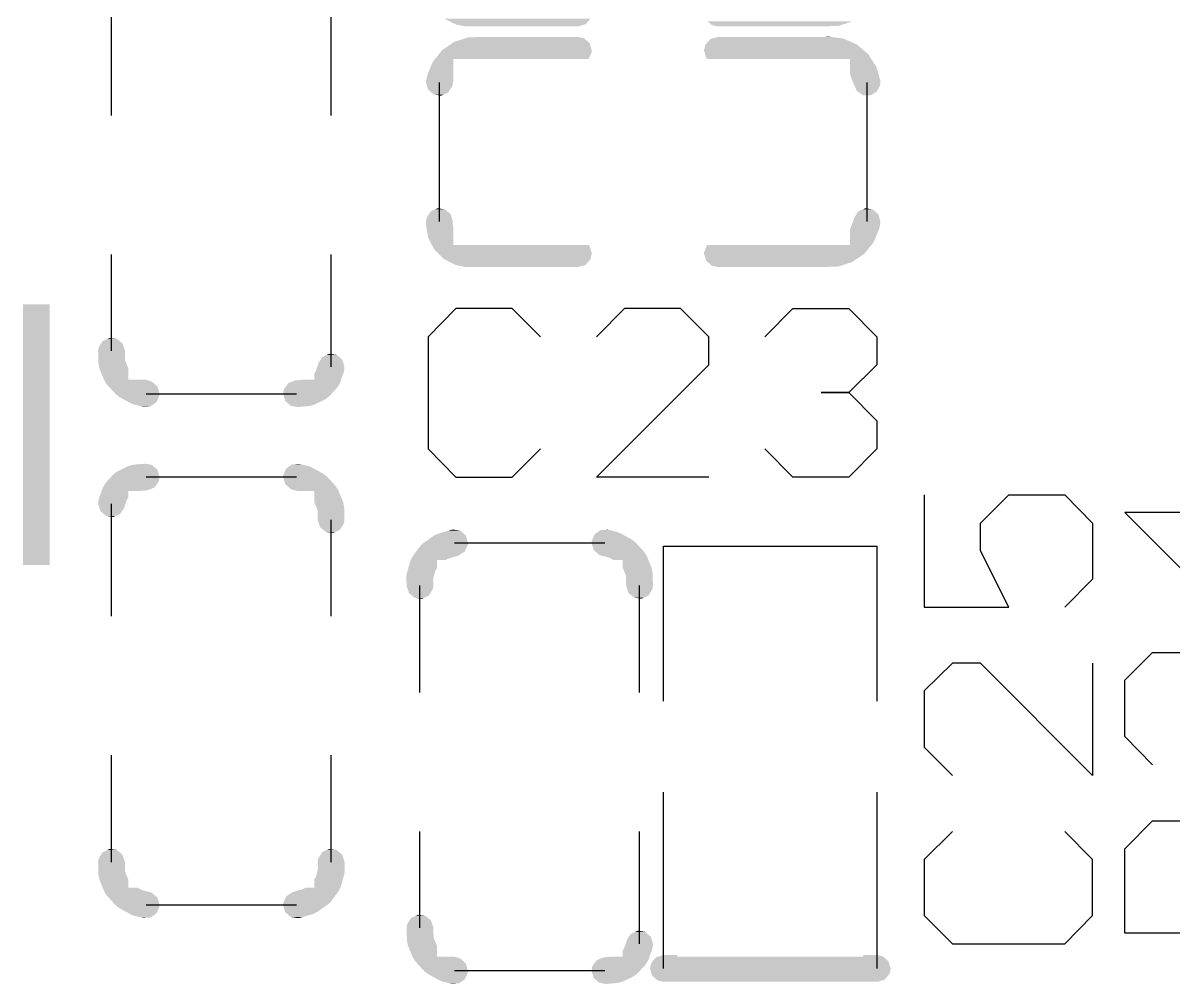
# Model space of a CAD drawing. Extents: x 0 to 3.48, y -0.08 to 2.34.
# Drawn here: x 1.0279 to 1.243, y 0.5445 to 0.7242 of the extents above; entities that cross this region are included whole.
import ezdxf

# ---------------------------------------------------------------- set-up
doc = ezdxf.new("R2010")
doc.units = 0
doc.layers.add('GTO', color=7, linetype='Continuous')

msp = doc.modelspace()

# ---------------------------------------------------------------- linework, layer by layer
at = {"layer": 'GTO'}
for points in [[(1.04446, 0.7069), (1.04446, 0.72691)], [(1.08554, 0.7069), (1.08554, 0.72691)], [(1.1058, 0.6871), (1.1058, 0.7131)], [(1.1858, 0.6871), (1.1858, 0.7131)], [(1.04446, 0.66289), (1.04446, 0.6809)], [(1.08554, 0.65989), (1.08554, 0.6809)], [(1.1247, 0.6655), (1.1194, 0.6708), (1.1089, 0.6708), (1.1037, 0.6655), (1.1037, 0.6446), (1.1089, 0.6393), (1.1194, 0.6393), (1.1247, 0.6446)], [(1.1562, 0.6393), (1.1352, 0.6393), (1.1562, 0.6603), (1.1562, 0.6655), (1.1509, 0.6708), (1.1404, 0.6708), (1.1352, 0.6655)], [(1.1667, 0.6655), (1.1719, 0.6708), (1.1824, 0.6708), (1.1876, 0.6655), (1.1876, 0.6603), (1.1824, 0.6551), (1.1772, 0.6551), (1.1824, 0.6551), (1.1876, 0.6498), (1.1876, 0.6446), (1.1824, 0.6393), (1.1719, 0.6393), (1.1667, 0.6446)], [(1.05095, 0.65489), (1.07906, 0.65489)], [(1.05095, 0.63932), (1.07906, 0.63932)], [(1.2655, 0.6327), (1.234, 0.6327), (1.2497, 0.617), (1.2497, 0.638)], [(1.1965, 0.636), (1.1965, 0.615), (1.2123, 0.615), (1.207, 0.6255), (1.207, 0.6307), (1.2123, 0.636), (1.2228, 0.636), (1.228, 0.6307), (1.228, 0.6202), (1.2228, 0.615)], [(1.04446, 0.6133), (1.04446, 0.63431)], [(1.08554, 0.6133), (1.08554, 0.63131)], [(1.10865, 0.62702), (1.13676, 0.62702)], [(1.1477, 0.6264), (1.1877, 0.6264)], [(1.1477, 0.5974), (1.1477, 0.6264)], [(1.1877, 0.5974), (1.1877, 0.6264)], [(1.10216, 0.599), (1.10216, 0.61901)], [(1.14324, 0.599), (1.14324, 0.61901)], [(1.2392, 0.5855), (1.234, 0.5908), (1.234, 0.6013), (1.2392, 0.6065), (1.2445, 0.6065), (1.2497, 0.6013), (1.2497, 0.596), (1.2497, 0.6013), (1.255, 0.6065), (1.2602, 0.6065), (1.2655, 0.6013), (1.2655, 0.5908), (1.2602, 0.5855)], [(1.228, 0.6045), (1.228, 0.5835), (1.207, 0.6045), (1.2018, 0.6045), (1.1965, 0.5993), (1.1965, 0.5888), (1.2018, 0.5835)], [(1.04446, 0.56729), (1.04446, 0.5873)], [(1.08554, 0.56729), (1.08554, 0.5873)], [(1.1477, 0.5474), (1.1477, 0.5804)], [(1.1877, 0.5474), (1.1877, 0.5804)], [(1.2655, 0.554), (1.234, 0.554), (1.234, 0.5698), (1.2392, 0.575), (1.2497, 0.575), (1.255, 0.5698), (1.255, 0.554)], [(1.10216, 0.55499), (1.10216, 0.573)], [(1.14324, 0.55199), (1.14324, 0.573)], [(1.2018, 0.573), (1.1965, 0.5678), (1.1965, 0.5573), (1.2018, 0.552), (1.2228, 0.552), (1.228, 0.5573), (1.228, 0.5678), (1.2228, 0.573)], [(1.05095, 0.55929), (1.07906, 0.55929)], [(1.10865, 0.54699), (1.13676, 0.54699)]]:
    msp.add_lwpolyline(points, dxfattribs=at)
for points in [[(1.1088, 0.72399), (1.1067, 0.72505), (1.13315, 0.72399), (1.13407, 0.72505)], [(1.10888, 0.72395), (1.1088, 0.72399), (1.133, 0.72395), (1.13315, 0.72399)], [(1.11058, 0.72361), (1.10888, 0.72395), (1.13184, 0.72361), (1.133, 0.72395)], [(1.1108, 0.7236), (1.11058, 0.72361), (1.1318, 0.7236), (1.13184, 0.72361)], [(1.15675, 0.72383), (1.15597, 0.72451), (1.18092, 0.72383), (1.18302, 0.72451)], [(1.15752, 0.72366), (1.15675, 0.72383), (1.1804, 0.72366), (1.18092, 0.72383)], [(1.1578, 0.7236), (1.15752, 0.72366), (1.17764, 0.7236), (1.1804, 0.72366)], [(1.10822, 0.72044), (1.10858, 0.72069), (1.13391, 0.72044), (1.13363, 0.72069)], [(1.10858, 0.72069), (1.11068, 0.72137), (1.13363, 0.72069), (1.13286, 0.72137)], [(1.11068, 0.72137), (1.11121, 0.72154), (1.13286, 0.72137), (1.13209, 0.72154)], [(1.11121, 0.72154), (1.11394, 0.7216), (1.13209, 0.72154), (1.1318, 0.7216)], [(1.15558, 0.72021), (1.15646, 0.72121), (1.18389, 0.72021), (1.18162, 0.72121)], [(1.15646, 0.72121), (1.15684, 0.72132), (1.18162, 0.72121), (1.18137, 0.72132)], [(1.15684, 0.72132), (1.1578, 0.7216), (1.18137, 0.72132), (1.17917, 0.7216)], [(1.17764, 0.7216), (1.17863, 0.72167), (1.17917, 0.7216), (1.17863, 0.72167)], [(1.10497, 0.71748), (1.106, 0.71875), (1.1337, 0.71748), (1.13428, 0.71875)], [(1.106, 0.71875), (1.10628, 0.7191), (1.13428, 0.71875), (1.1343, 0.7191)], [(1.10628, 0.7191), (1.1063, 0.71913), (1.1343, 0.7191), (1.13429, 0.71913)], [(1.1063, 0.71913), (1.10822, 0.72044), (1.13429, 0.71913), (1.13391, 0.72044)], [(1.1553, 0.7191), (1.15554, 0.72015), (1.18519, 0.7191), (1.18395, 0.72015)], [(1.1555, 0.71842), (1.1553, 0.7191), (1.18599, 0.71842), (1.18519, 0.7191)], [(1.15554, 0.72015), (1.15558, 0.72021), (1.18395, 0.72015), (1.18389, 0.72021)], [(1.10352, 0.71443), (1.10457, 0.71698), (1.10843, 0.71443), (1.10843, 0.71698)], [(1.10457, 0.71698), (1.10496, 0.71747), (1.10843, 0.71698), (1.10843, 0.71747)], [(1.10496, 0.71747), (1.10497, 0.71748), (1.10843, 0.71747), (1.10844, 0.71748)], [(1.1337, 0.71747), (1.10844, 0.71748), (1.1337, 0.71747), (1.1337, 0.71748)], [(1.15569, 0.71776), (1.1555, 0.71842), (1.18642, 0.71776), (1.18599, 0.71842)], [(1.1559, 0.71748), (1.15569, 0.71776), (1.1866, 0.71748), (1.18642, 0.71776)], [(1.18257, 0.71747), (1.1559, 0.71748), (1.1866, 0.71747), (1.1866, 0.71748)], [(1.18258, 0.71747), (1.18257, 0.71747), (1.18661, 0.71747), (1.1866, 0.71747)], [(1.18258, 0.7161), (1.18258, 0.71747), (1.1875, 0.7161), (1.18661, 0.71747)], [(1.10333, 0.71345), (1.10352, 0.71443), (1.10843, 0.71345), (1.10843, 0.71443)], [(1.18258, 0.71468), (1.18258, 0.7161), (1.18792, 0.71468), (1.1875, 0.7161)], [(1.18305, 0.71345), (1.18258, 0.71468), (1.18828, 0.71345), (1.18792, 0.71468)], [(1.1033, 0.7131), (1.10332, 0.71342), (1.10835, 0.7131), (1.10843, 0.71342)], [(1.10341, 0.71275), (1.1033, 0.7131), (1.10828, 0.71275), (1.10835, 0.7131)], [(1.10332, 0.71342), (1.10333, 0.71345), (1.10843, 0.71342), (1.10843, 0.71345)], [(1.10352, 0.71236), (1.10341, 0.71275), (1.10819, 0.71236), (1.10828, 0.71275)], [(1.1037, 0.71176), (1.10352, 0.71236), (1.10779, 0.71176), (1.10819, 0.71236)], [(1.18319, 0.7131), (1.18305, 0.71345), (1.1883, 0.7131), (1.18828, 0.71345)], [(1.18333, 0.71275), (1.18319, 0.7131), (1.18827, 0.71275), (1.1883, 0.7131)], [(1.18335, 0.7127), (1.18333, 0.71275), (1.18827, 0.7127), (1.18827, 0.71275)], [(1.18391, 0.71147), (1.18335, 0.7127), (1.18768, 0.71147), (1.18827, 0.7127)], [(1.10434, 0.71119), (1.1037, 0.71176), (1.10742, 0.71119), (1.10779, 0.71176)], [(1.10475, 0.71084), (1.10434, 0.71119), (1.10661, 0.71084), (1.10742, 0.71119)], [(1.10614, 0.71063), (1.10475, 0.71084), (1.10614, 0.71063), (1.10661, 0.71084)], [(1.18396, 0.71144), (1.18391, 0.71147), (1.18767, 0.71144), (1.18768, 0.71147)], [(1.18508, 0.71071), (1.18396, 0.71144), (1.1865, 0.71071), (1.18767, 0.71144)], [(1.18648, 0.7107), (1.18508, 0.71071), (1.18648, 0.7107), (1.1865, 0.71071)], [(1.10341, 0.68784), (1.10382, 0.68844), (1.10809, 0.68784), (1.10791, 0.68844)], [(1.10382, 0.68844), (1.10419, 0.689), (1.10791, 0.68844), (1.10726, 0.689)], [(1.10419, 0.689), (1.105, 0.68936), (1.10726, 0.689), (1.10685, 0.68936)], [(1.105, 0.68936), (1.10547, 0.68957), (1.10685, 0.68936), (1.10547, 0.68957)], [(1.18341, 0.68784), (1.18382, 0.68844), (1.18809, 0.68784), (1.18791, 0.68844)], [(1.18382, 0.68844), (1.18419, 0.689), (1.18791, 0.68844), (1.18726, 0.689)], [(1.18419, 0.689), (1.185, 0.68936), (1.18726, 0.689), (1.18685, 0.68936)], [(1.185, 0.68936), (1.18547, 0.68957), (1.18685, 0.68936), (1.18547, 0.68957)], [(1.10328, 0.6866), (1.10329, 0.68679), (1.10828, 0.6866), (1.10829, 0.68679)], [(1.10343, 0.68567), (1.10328, 0.6866), (1.10843, 0.68567), (1.10828, 0.6866)], [(1.10329, 0.68687), (1.1033, 0.6871), (1.10829, 0.68687), (1.1083, 0.6871)], [(1.10329, 0.68679), (1.10329, 0.68687), (1.10829, 0.68679), (1.10829, 0.68687)], [(1.1033, 0.68712), (1.10331, 0.68733), (1.1083, 0.68712), (1.10824, 0.68733)], [(1.1033, 0.6871), (1.1033, 0.68712), (1.1083, 0.6871), (1.1083, 0.68712)], [(1.10331, 0.68733), (1.10341, 0.68784), (1.10824, 0.68733), (1.10809, 0.68784)], [(1.18267, 0.68577), (1.18305, 0.68675), (1.18809, 0.68577), (1.18828, 0.68675)], [(1.18305, 0.68675), (1.18319, 0.6871), (1.18828, 0.68675), (1.1883, 0.6871)], [(1.18319, 0.6871), (1.18333, 0.68745), (1.1883, 0.6871), (1.1882, 0.68745)], [(1.18333, 0.68745), (1.18341, 0.68784), (1.1882, 0.68745), (1.18809, 0.68784)], [(1.10368, 0.68411), (1.10343, 0.68567), (1.10843, 0.68411), (1.10843, 0.68567)], [(1.10438, 0.68273), (1.10368, 0.68411), (1.10843, 0.68273), (1.10843, 0.68411)], [(1.18258, 0.68552), (1.18267, 0.68577), (1.18798, 0.68552), (1.18809, 0.68577)], [(1.18258, 0.68322), (1.18258, 0.68552), (1.18703, 0.68322), (1.18798, 0.68552)], [(1.10439, 0.68272), (1.10439, 0.68273), (1.1337, 0.68272), (1.1337, 0.68273)], [(1.10439, 0.68273), (1.10439, 0.68273), (1.1337, 0.68273), (1.10843, 0.68273)], [(1.10453, 0.68244), (1.10439, 0.68272), (1.13391, 0.68244), (1.1337, 0.68272)], [(1.10483, 0.68186), (1.10453, 0.68244), (1.13408, 0.68186), (1.13391, 0.68244)], [(1.15533, 0.68145), (1.1559, 0.68272), (1.1856, 0.68145), (1.18663, 0.68272)], [(1.1559, 0.68272), (1.1559, 0.68273), (1.18663, 0.68272), (1.18663, 0.68273)], [(1.1559, 0.68273), (1.1559, 0.68273), (1.18257, 0.68273), (1.1559, 0.68273)], [(1.18257, 0.68273), (1.18258, 0.68273), (1.18663, 0.68273), (1.18664, 0.68273)], [(1.18258, 0.68273), (1.18258, 0.68322), (1.18664, 0.68273), (1.18703, 0.68322)], [(1.1056, 0.6811), (1.10483, 0.68186), (1.1343, 0.6811), (1.13408, 0.68186)], [(1.10662, 0.68008), (1.1056, 0.6811), (1.13408, 0.68008), (1.1343, 0.6811)], [(1.1067, 0.68005), (1.10662, 0.68008), (1.13407, 0.68005), (1.13408, 0.68008)], [(1.1088, 0.67899), (1.1067, 0.68005), (1.13315, 0.67899), (1.13407, 0.68005)], [(1.1553, 0.6811), (1.15533, 0.68145), (1.18532, 0.6811), (1.1856, 0.68145)], [(1.15531, 0.68107), (1.1553, 0.6811), (1.1853, 0.68107), (1.18532, 0.6811)], [(1.15569, 0.67976), (1.15531, 0.68107), (1.18338, 0.67976), (1.1853, 0.68107)], [(1.10888, 0.67895), (1.1088, 0.67899), (1.133, 0.67895), (1.13315, 0.67899)], [(1.11058, 0.67861), (1.10888, 0.67895), (1.13184, 0.67861), (1.133, 0.67895)], [(1.1108, 0.6786), (1.11058, 0.67861), (1.1318, 0.6786), (1.13184, 0.67861)], [(1.15597, 0.67951), (1.15569, 0.67976), (1.18302, 0.67951), (1.18338, 0.67976)], [(1.15675, 0.67883), (1.15597, 0.67951), (1.18092, 0.67883), (1.18302, 0.67951)], [(1.15752, 0.67866), (1.15675, 0.67883), (1.1804, 0.67866), (1.18092, 0.67883)], [(1.1578, 0.6786), (1.15752, 0.67866), (1.17764, 0.6786), (1.1804, 0.67866)], [(1.0279, 0.62283), (1.0279, 0.67158), (1.0329, 0.62283), (1.0329, 0.67158)], [(1.0279, 0.67158), (1.0279, 0.67158), (1.0329, 0.67158), (1.0279, 0.67158)], [(1.04279, 0.66473), (1.04371, 0.66517), (1.04598, 0.66473), (1.04544, 0.66517)], [(1.04371, 0.66517), (1.04405, 0.66534), (1.04544, 0.66517), (1.04405, 0.66534)], [(1.04196, 0.66289), (1.04197, 0.66296), (1.04696, 0.66289), (1.04696, 0.66296)], [(1.04196, 0.66282), (1.04196, 0.66289), (1.04696, 0.66282), (1.04696, 0.66289)], [(1.04201, 0.66105), (1.04196, 0.66282), (1.04701, 0.66105), (1.04696, 0.66282)], [(1.04197, 0.66296), (1.04205, 0.66354), (1.04696, 0.66296), (1.04677, 0.66354)], [(1.04205, 0.66354), (1.04251, 0.66429), (1.04677, 0.66354), (1.04652, 0.66429)], [(1.04251, 0.66429), (1.04279, 0.66473), (1.04652, 0.66429), (1.04598, 0.66473)], [(1.04203, 0.66051), (1.04201, 0.66105), (1.04724, 0.66051), (1.04701, 0.66105)], [(1.04203, 0.66045), (1.04203, 0.66051), (1.04726, 0.66045), (1.04724, 0.66051)], [(1.0422, 0.65966), (1.04203, 0.66045), (1.04758, 0.65966), (1.04726, 0.66045)], [(1.08307, 0.66022), (1.08316, 0.66062), (1.08795, 0.66022), (1.08783, 0.66062)], [(1.08316, 0.66062), (1.08356, 0.66123), (1.08783, 0.66062), (1.08765, 0.66123)], [(1.08356, 0.66123), (1.08393, 0.66179), (1.08765, 0.66123), (1.08701, 0.66179)], [(1.08393, 0.66179), (1.08474, 0.66215), (1.08701, 0.66179), (1.08659, 0.66215)], [(1.08474, 0.66215), (1.08521, 0.66236), (1.08659, 0.66215), (1.08521, 0.66236)], [(1.04221, 0.65961), (1.0422, 0.65966), (1.04763, 0.65961), (1.04758, 0.65966)], [(1.04222, 0.65957), (1.04221, 0.65961), (1.04763, 0.65957), (1.04763, 0.65961)], [(1.04305, 0.65753), (1.04222, 0.65957), (1.04763, 0.65753), (1.04763, 0.65957)], [(1.08238, 0.65873), (1.08241, 0.65876), (1.08785, 0.65873), (1.08786, 0.65876)], [(1.08238, 0.65753), (1.08238, 0.65873), (1.0874, 0.65753), (1.08784, 0.65873)], [(1.08238, 0.65873), (1.08238, 0.65873), (1.08784, 0.65873), (1.08785, 0.65873)], [(1.08241, 0.65876), (1.08261, 0.65898), (1.08786, 0.65876), (1.08791, 0.65898)], [(1.08261, 0.65898), (1.08274, 0.65932), (1.08791, 0.65898), (1.08799, 0.65932)], [(1.08274, 0.65932), (1.08283, 0.65958), (1.08799, 0.65932), (1.08803, 0.65958)], [(1.08283, 0.65958), (1.08294, 0.65989), (1.08803, 0.65958), (1.08804, 0.65989)], [(1.08294, 0.65989), (1.08307, 0.66022), (1.08804, 0.65989), (1.08795, 0.66022)], [(1.04313, 0.65735), (1.04306, 0.65753), (1.05137, 0.65735), (1.05066, 0.65753)], [(1.04315, 0.65732), (1.04313, 0.65735), (1.05153, 0.65732), (1.05137, 0.65735)], [(1.04325, 0.65715), (1.04315, 0.65732), (1.052, 0.65715), (1.05153, 0.65732)], [(1.04359, 0.65662), (1.04325, 0.65715), (1.05261, 0.65662), (1.052, 0.65715)], [(1.04395, 0.65623), (1.04359, 0.65662), (1.05306, 0.65623), (1.05261, 0.65662)], [(1.04517, 0.65489), (1.04395, 0.65623), (1.05345, 0.65489), (1.05306, 0.65623)], [(1.07686, 0.65595), (1.07747, 0.65678), (1.08662, 0.65595), (1.08713, 0.65678)], [(1.07747, 0.65678), (1.07752, 0.65686), (1.08713, 0.65678), (1.08716, 0.65686)], [(1.07752, 0.65686), (1.07883, 0.65737), (1.08716, 0.65686), (1.08735, 0.65737)], [(1.07883, 0.65737), (1.08044, 0.65752), (1.08735, 0.65737), (1.0874, 0.65752)], [(1.08044, 0.65752), (1.08044, 0.65753), (1.0874, 0.65752), (1.0874, 0.65753)], [(1.04524, 0.65481), (1.04517, 0.65489), (1.05344, 0.65481), (1.05345, 0.65489)], [(1.04547, 0.65463), (1.04524, 0.65481), (1.05343, 0.65463), (1.05344, 0.65481)], [(1.04589, 0.6543), (1.04547, 0.65463), (1.0533, 0.6543), (1.05343, 0.65463)], [(1.04765, 0.65333), (1.04589, 0.6543), (1.0529, 0.65333), (1.0533, 0.6543)], [(1.07656, 0.65489), (1.0767, 0.65573), (1.08563, 0.65489), (1.08641, 0.65573)], [(1.07671, 0.65436), (1.07656, 0.65489), (1.08514, 0.65436), (1.08563, 0.65489)], [(1.0767, 0.65573), (1.07686, 0.65595), (1.08641, 0.65573), (1.08662, 0.65595)], [(1.07687, 0.65381), (1.07671, 0.65436), (1.0844, 0.65381), (1.08514, 0.65436)], [(1.04809, 0.65309), (1.04765, 0.65333), (1.05257, 0.65309), (1.0529, 0.65333)], [(1.04871, 0.65285), (1.04809, 0.65309), (1.05223, 0.65285), (1.05257, 0.65309)], [(1.05009, 0.65252), (1.04871, 0.65285), (1.05176, 0.65252), (1.05223, 0.65285)], [(1.05036, 0.65245), (1.05009, 0.65252), (1.05036, 0.65245), (1.05176, 0.65252)], [(1.07695, 0.65354), (1.07687, 0.65381), (1.08384, 0.65354), (1.0844, 0.65381)], [(1.07775, 0.65284), (1.07695, 0.65354), (1.08239, 0.65284), (1.08384, 0.65354)], [(1.078, 0.65262), (1.07775, 0.65284), (1.08159, 0.65262), (1.08239, 0.65284)], [(1.07808, 0.6526), (1.078, 0.65262), (1.08154, 0.6526), (1.08159, 0.65262)], [(1.07929, 0.6524), (1.07808, 0.6526), (1.07929, 0.6524), (1.08154, 0.6526)], [(1.04616, 0.64066), (1.04761, 0.64136), (1.05306, 0.64066), (1.05226, 0.64136)], [(1.04761, 0.64136), (1.04842, 0.64158), (1.05226, 0.64136), (1.052, 0.64158)], [(1.04842, 0.64158), (1.04847, 0.6416), (1.052, 0.64158), (1.05192, 0.6416)], [(1.04847, 0.6416), (1.05072, 0.6418), (1.05192, 0.6416), (1.05072, 0.6418)], [(1.0771, 0.64087), (1.07744, 0.64111), (1.08235, 0.64087), (1.08192, 0.64111)], [(1.07744, 0.64111), (1.07777, 0.64135), (1.08192, 0.64111), (1.0813, 0.64135)], [(1.07777, 0.64135), (1.07824, 0.64168), (1.0813, 0.64135), (1.07992, 0.64168)], [(1.07824, 0.64168), (1.07964, 0.64175), (1.07992, 0.64168), (1.07964, 0.64175)], [(1.04359, 0.63847), (1.04437, 0.63932), (1.0533, 0.63847), (1.05345, 0.63932)], [(1.04437, 0.63932), (1.04486, 0.63984), (1.05345, 0.63932), (1.05329, 0.63984)], [(1.04486, 0.63984), (1.04561, 0.64039), (1.05329, 0.63984), (1.05313, 0.64039)], [(1.04561, 0.64039), (1.04616, 0.64066), (1.05313, 0.64039), (1.05306, 0.64066)], [(1.07656, 0.63939), (1.07657, 0.63957), (1.08477, 0.63939), (1.08453, 0.63957)], [(1.07656, 0.63932), (1.07656, 0.63939), (1.08484, 0.63932), (1.08477, 0.63939)], [(1.07695, 0.63797), (1.07656, 0.63932), (1.08606, 0.63797), (1.08484, 0.63932)], [(1.07657, 0.63957), (1.0767, 0.6399), (1.08453, 0.63957), (1.08412, 0.6399)], [(1.0767, 0.6399), (1.0771, 0.64087), (1.08412, 0.6399), (1.08235, 0.64087)], [(1.0426, 0.63668), (1.04266, 0.63683), (1.04956, 0.63668), (1.05118, 0.63683)], [(1.04266, 0.63683), (1.04285, 0.63734), (1.05118, 0.63683), (1.05248, 0.63734)], [(1.04285, 0.63734), (1.04288, 0.63742), (1.05248, 0.63734), (1.05254, 0.63742)], [(1.04288, 0.63742), (1.04339, 0.63825), (1.05254, 0.63742), (1.05314, 0.63825)], [(1.04339, 0.63825), (1.04359, 0.63847), (1.05314, 0.63825), (1.0533, 0.63847)], [(1.0774, 0.63758), (1.07695, 0.63797), (1.08642, 0.63758), (1.08606, 0.63797)], [(1.078, 0.63705), (1.0774, 0.63758), (1.08675, 0.63705), (1.08642, 0.63758)], [(1.07847, 0.63688), (1.078, 0.63705), (1.08685, 0.63688), (1.08675, 0.63705)], [(1.07864, 0.63685), (1.07847, 0.63688), (1.08688, 0.63685), (1.08685, 0.63688)], [(1.07934, 0.63668), (1.07864, 0.63685), (1.08695, 0.63668), (1.08688, 0.63685)], [(1.04198, 0.63462), (1.04201, 0.63488), (1.04717, 0.63462), (1.04727, 0.63488)], [(1.04201, 0.63488), (1.04209, 0.63522), (1.04727, 0.63488), (1.04739, 0.63522)], [(1.04209, 0.63522), (1.04215, 0.63544), (1.0474, 0.63522), (1.0476, 0.63544)], [(1.04209, 0.63522), (1.04209, 0.63522), (1.04739, 0.63522), (1.0474, 0.63522)], [(1.04215, 0.63544), (1.04216, 0.63547), (1.0476, 0.63544), (1.04763, 0.63547)], [(1.04216, 0.63547), (1.0426, 0.63667), (1.04763, 0.63547), (1.04763, 0.63667)], [(1.0426, 0.63667), (1.0426, 0.63668), (1.04763, 0.63667), (1.04764, 0.63668)], [(1.08237, 0.63667), (1.07934, 0.63668), (1.08695, 0.63667), (1.08695, 0.63668)], [(1.08238, 0.63463), (1.08238, 0.63667), (1.08779, 0.63463), (1.08695, 0.63667)], [(1.08238, 0.63459), (1.08238, 0.63463), (1.0878, 0.63459), (1.08779, 0.63463)], [(1.04196, 0.63431), (1.04198, 0.63462), (1.04706, 0.63431), (1.04717, 0.63462)], [(1.04206, 0.63398), (1.04196, 0.63431), (1.04694, 0.63398), (1.04706, 0.63431)], [(1.04218, 0.63358), (1.04206, 0.63398), (1.04685, 0.63358), (1.04694, 0.63398)], [(1.04236, 0.63297), (1.04218, 0.63358), (1.04645, 0.63297), (1.04685, 0.63358)], [(1.043, 0.63241), (1.04236, 0.63297), (1.04608, 0.63241), (1.04645, 0.63297)], [(1.08242, 0.63454), (1.08238, 0.63459), (1.08781, 0.63454), (1.0878, 0.63459)], [(1.08274, 0.63375), (1.08242, 0.63454), (1.08797, 0.63375), (1.08781, 0.63454)], [(1.08277, 0.6337), (1.08274, 0.63375), (1.08798, 0.6337), (1.08797, 0.63375)], [(1.08299, 0.63316), (1.08277, 0.6337), (1.08799, 0.63316), (1.08798, 0.6337)], [(1.08299, 0.63315), (1.08299, 0.63316), (1.08799, 0.63315), (1.08799, 0.63316)], [(1.08304, 0.63138), (1.08299, 0.63315), (1.08804, 0.63138), (1.08799, 0.63315)], [(1.04341, 0.63205), (1.043, 0.63241), (1.04527, 0.63205), (1.04608, 0.63241)], [(1.0448, 0.63184), (1.04341, 0.63205), (1.0448, 0.63184), (1.04527, 0.63205)], [(1.08304, 0.63131), (1.08304, 0.63138), (1.08804, 0.63131), (1.08804, 0.63138)], [(1.08305, 0.63124), (1.08304, 0.63131), (1.08803, 0.63124), (1.08804, 0.63131)], [(1.08323, 0.63067), (1.08305, 0.63124), (1.08795, 0.63067), (1.08803, 0.63124)], [(1.08348, 0.62991), (1.08323, 0.63067), (1.08749, 0.62991), (1.08795, 0.63067)], [(1.08402, 0.62947), (1.08348, 0.62991), (1.08722, 0.62947), (1.08749, 0.62991)], [(1.08457, 0.62903), (1.08402, 0.62947), (1.0863, 0.62903), (1.08722, 0.62947)], [(1.08596, 0.62886), (1.08457, 0.62903), (1.08596, 0.62886), (1.0863, 0.62903)], [(1.10288, 0.62702), (1.10478, 0.62834), (1.11115, 0.62702), (1.11076, 0.62834)], [(1.10478, 0.62834), (1.10481, 0.62836), (1.11076, 0.62834), (1.11076, 0.62836)], [(1.10481, 0.62836), (1.1055, 0.62869), (1.11076, 0.62836), (1.11038, 0.62869)], [(1.1055, 0.62869), (1.1075, 0.62928), (1.11038, 0.62869), (1.1097, 0.62928)], [(1.1075, 0.62928), (1.10794, 0.62941), (1.1097, 0.62928), (1.10885, 0.62941)], [(1.10794, 0.62941), (1.10832, 0.62949), (1.10885, 0.62941), (1.10832, 0.62949)], [(1.1344, 0.6276), (1.1348, 0.62857), (1.14182, 0.6276), (1.14005, 0.62857)], [(1.1348, 0.62857), (1.13514, 0.62881), (1.14005, 0.62857), (1.13962, 0.62881)], [(1.13514, 0.62881), (1.13547, 0.62905), (1.13962, 0.62881), (1.139, 0.62905)], [(1.13547, 0.62905), (1.13594, 0.62938), (1.139, 0.62905), (1.13762, 0.62938)], [(1.13594, 0.62938), (1.13734, 0.62945), (1.13762, 0.62938), (1.13734, 0.62945)], [(1.10145, 0.62538), (1.10214, 0.62632), (1.11054, 0.62538), (1.11097, 0.62632)], [(1.10214, 0.62632), (1.10246, 0.62665), (1.11097, 0.62632), (1.11112, 0.62665)], [(1.10246, 0.62665), (1.10273, 0.62691), (1.11112, 0.62665), (1.11114, 0.62691)], [(1.10273, 0.62691), (1.10288, 0.62702), (1.11114, 0.62691), (1.11115, 0.62702)], [(1.13426, 0.62709), (1.13427, 0.62727), (1.14247, 0.62709), (1.14223, 0.62727)], [(1.13426, 0.62702), (1.13426, 0.62709), (1.14254, 0.62702), (1.14247, 0.62709)], [(1.13465, 0.62567), (1.13426, 0.62702), (1.14376, 0.62567), (1.14254, 0.62702)], [(1.13427, 0.62727), (1.1344, 0.6276), (1.14223, 0.62727), (1.14182, 0.6276)], [(1.10044, 0.62378), (1.10055, 0.62401), (1.10697, 0.62378), (1.10731, 0.62401)], [(1.10055, 0.62401), (1.10072, 0.62435), (1.10731, 0.62401), (1.10846, 0.62435)], [(1.10072, 0.62435), (1.10091, 0.62462), (1.10846, 0.62435), (1.10936, 0.62462)], [(1.10091, 0.62462), (1.10145, 0.62538), (1.10936, 0.62462), (1.11054, 0.62538)], [(1.1351, 0.62528), (1.13465, 0.62567), (1.14412, 0.62528), (1.14376, 0.62567)], [(1.1357, 0.62475), (1.1351, 0.62528), (1.14445, 0.62475), (1.14412, 0.62528)], [(1.13617, 0.62458), (1.1357, 0.62475), (1.14455, 0.62458), (1.14445, 0.62475)], [(1.13634, 0.62455), (1.13617, 0.62458), (1.14458, 0.62455), (1.14455, 0.62458)], [(1.1375, 0.62426), (1.13634, 0.62455), (1.1447, 0.62426), (1.14458, 0.62455)], [(1.1384, 0.62378), (1.13751, 0.62426), (1.1449, 0.62378), (1.1447, 0.62426)], [(1.0997, 0.62126), (1.09985, 0.62179), (1.10489, 0.62126), (1.10504, 0.62179)], [(1.09985, 0.62179), (1.09996, 0.6222), (1.10504, 0.62179), (1.10533, 0.6222)], [(1.09996, 0.6222), (1.10034, 0.62355), (1.10533, 0.6222), (1.10533, 0.62355)], [(1.10034, 0.62356), (1.10044, 0.62377), (1.10533, 0.62356), (1.10533, 0.62377)], [(1.10034, 0.62355), (1.10034, 0.62356), (1.10533, 0.62355), (1.10533, 0.62356)], [(1.10044, 0.62377), (1.10044, 0.62378), (1.10697, 0.62377), (1.10697, 0.62378)], [(1.1384, 0.62377), (1.1384, 0.62378), (1.1449, 0.62377), (1.1449, 0.62378)], [(1.14008, 0.62233), (1.14008, 0.62377), (1.14549, 0.62233), (1.1449, 0.62377)], [(1.14008, 0.62229), (1.14008, 0.62233), (1.1455, 0.62229), (1.14549, 0.62233)], [(1.14012, 0.62224), (1.14008, 0.62229), (1.14551, 0.62224), (1.1455, 0.62229)], [(1.14044, 0.62145), (1.14012, 0.62224), (1.14567, 0.62145), (1.14551, 0.62224)], [(1.09961, 0.62059), (1.0997, 0.62126), (1.1047, 0.62059), (1.10489, 0.62126)], [(1.09961, 0.62052), (1.09961, 0.62059), (1.10468, 0.62052), (1.1047, 0.62059)], [(1.09962, 0.6203), (1.09961, 0.62052), (1.10462, 0.6203), (1.10468, 0.62052)], [(1.09962, 0.62029), (1.09962, 0.6203), (1.10462, 0.62029), (1.10462, 0.6203)], [(1.09966, 0.61909), (1.09962, 0.62029), (1.10466, 0.61909), (1.10462, 0.62029)], [(1.14047, 0.6214), (1.14044, 0.62145), (1.14568, 0.6214), (1.14567, 0.62145)], [(1.14069, 0.62086), (1.14047, 0.6214), (1.14569, 0.62086), (1.14568, 0.6214)], [(1.14069, 0.62085), (1.14069, 0.62086), (1.14569, 0.62085), (1.14569, 0.62086)], [(1.14074, 0.61908), (1.14069, 0.62085), (1.14574, 0.61908), (1.14569, 0.62085)], [(1.09966, 0.61901), (1.09966, 0.61909), (1.10466, 0.61901), (1.10466, 0.61909)], [(1.09966, 0.61893), (1.09966, 0.61901), (1.10465, 0.61893), (1.10466, 0.61901)], [(1.09985, 0.61834), (1.09966, 0.61893), (1.10457, 0.61834), (1.10465, 0.61893)], [(1.1001, 0.6176), (1.09985, 0.61834), (1.10411, 0.6176), (1.10457, 0.61834)], [(1.10064, 0.61715), (1.1001, 0.6176), (1.10383, 0.61715), (1.10411, 0.6176)], [(1.14074, 0.61901), (1.14074, 0.61908), (1.14574, 0.61901), (1.14574, 0.61908)], [(1.14074, 0.61894), (1.14074, 0.61901), (1.14573, 0.61894), (1.14574, 0.61901)], [(1.14093, 0.61837), (1.14074, 0.61894), (1.14565, 0.61837), (1.14573, 0.61894)], [(1.14118, 0.61761), (1.14093, 0.61837), (1.14519, 0.61761), (1.14565, 0.61837)], [(1.14172, 0.61717), (1.14118, 0.61761), (1.14492, 0.61717), (1.14519, 0.61761)], [(1.10118, 0.61671), (1.10064, 0.61715), (1.10292, 0.61671), (1.10383, 0.61715)], [(1.10257, 0.61655), (1.10118, 0.61671), (1.10257, 0.61655), (1.10292, 0.61671)], [(1.14227, 0.61673), (1.14172, 0.61717), (1.144, 0.61673), (1.14492, 0.61717)], [(1.14366, 0.61656), (1.14227, 0.61673), (1.14366, 0.61656), (1.144, 0.61673)], [(1.04197, 0.56736), (1.04205, 0.56794), (1.04696, 0.56736), (1.04677, 0.56794)], [(1.04205, 0.56794), (1.04251, 0.56869), (1.04677, 0.56794), (1.04652, 0.56869)], [(1.04251, 0.56869), (1.04279, 0.56913), (1.04652, 0.56869), (1.04598, 0.56913)], [(1.04279, 0.56913), (1.04371, 0.56957), (1.04598, 0.56913), (1.04544, 0.56957)], [(1.04371, 0.56957), (1.04405, 0.56974), (1.04544, 0.56957), (1.04405, 0.56974)], [(1.08306, 0.56737), (1.08313, 0.56796), (1.08804, 0.56737), (1.08785, 0.56796)], [(1.08313, 0.56796), (1.0836, 0.5687), (1.08785, 0.56796), (1.08761, 0.5687)], [(1.0836, 0.5687), (1.08387, 0.56915), (1.08761, 0.5687), (1.08706, 0.56915)], [(1.08387, 0.56915), (1.08479, 0.56959), (1.08706, 0.56915), (1.08652, 0.56959)], [(1.08479, 0.56959), (1.08513, 0.56975), (1.08652, 0.56959), (1.08513, 0.56975)], [(1.04196, 0.56729), (1.04197, 0.56736), (1.04696, 0.56729), (1.04696, 0.56736)], [(1.04196, 0.56722), (1.04196, 0.56729), (1.04696, 0.56722), (1.04696, 0.56729)], [(1.04201, 0.56545), (1.04196, 0.56722), (1.04701, 0.56545), (1.04696, 0.56722)], [(1.08302, 0.56578), (1.08308, 0.566), (1.08809, 0.56578), (1.08809, 0.566)], [(1.08304, 0.56729), (1.08306, 0.56737), (1.08805, 0.56729), (1.08804, 0.56737)], [(1.08305, 0.56721), (1.08304, 0.56729), (1.08805, 0.56721), (1.08805, 0.56729)], [(1.08308, 0.56601), (1.08305, 0.56721), (1.08809, 0.56601), (1.08805, 0.56721)], [(1.08308, 0.566), (1.08308, 0.56601), (1.08809, 0.566), (1.08809, 0.56601)], [(1.04203, 0.56491), (1.04201, 0.56545), (1.04724, 0.56491), (1.04701, 0.56545)], [(1.04203, 0.56485), (1.04203, 0.56491), (1.04726, 0.56485), (1.04724, 0.56491)], [(1.0422, 0.56406), (1.04203, 0.56485), (1.04758, 0.56406), (1.04726, 0.56485)], [(1.04221, 0.56401), (1.0422, 0.56406), (1.04763, 0.56401), (1.04758, 0.56406)], [(1.04222, 0.56397), (1.04221, 0.56401), (1.04763, 0.56397), (1.04763, 0.56401)], [(1.04281, 0.56253), (1.04222, 0.56397), (1.04763, 0.56253), (1.04763, 0.56397)], [(1.08238, 0.5641), (1.08267, 0.5645), (1.08774, 0.5641), (1.08786, 0.5645)], [(1.08238, 0.56274), (1.08238, 0.5641), (1.08737, 0.56274), (1.08774, 0.5641)], [(1.08267, 0.56451), (1.08282, 0.56504), (1.08786, 0.56451), (1.088, 0.56504)], [(1.08267, 0.5645), (1.08267, 0.56451), (1.08786, 0.5645), (1.08786, 0.56451)], [(1.08282, 0.56504), (1.083, 0.5657), (1.088, 0.56504), (1.0881, 0.5657)], [(1.083, 0.5657), (1.08302, 0.56578), (1.0881, 0.5657), (1.08809, 0.56578)], [(1.04281, 0.56252), (1.04281, 0.56253), (1.04931, 0.56252), (1.04931, 0.56253)], [(1.04301, 0.56204), (1.04281, 0.56252), (1.0502, 0.56204), (1.04931, 0.56252)], [(1.04313, 0.56175), (1.04301, 0.56204), (1.05137, 0.56175), (1.0502, 0.56204)], [(1.04315, 0.56172), (1.04313, 0.56175), (1.05153, 0.56172), (1.05137, 0.56175)], [(1.04325, 0.56155), (1.04315, 0.56172), (1.052, 0.56155), (1.05153, 0.56172)], [(1.04359, 0.56102), (1.04325, 0.56155), (1.05261, 0.56102), (1.052, 0.56155)], [(1.07717, 0.56092), (1.07835, 0.56168), (1.08625, 0.56092), (1.0868, 0.56168)], [(1.07835, 0.56168), (1.07925, 0.56195), (1.0868, 0.56168), (1.08699, 0.56195)], [(1.07925, 0.56195), (1.08039, 0.56229), (1.08699, 0.56195), (1.08715, 0.56229)], [(1.0804, 0.56229), (1.08073, 0.56252), (1.08715, 0.56229), (1.08726, 0.56252)], [(1.08073, 0.56252), (1.08073, 0.56253), (1.08726, 0.56252), (1.08726, 0.56253)], [(1.08237, 0.56253), (1.08238, 0.56253), (1.08726, 0.56253), (1.08727, 0.56253)], [(1.08238, 0.56253), (1.08238, 0.56274), (1.08727, 0.56253), (1.08737, 0.56274)], [(1.04395, 0.56063), (1.04359, 0.56102), (1.05306, 0.56063), (1.05261, 0.56102)], [(1.04517, 0.55929), (1.04395, 0.56063), (1.05345, 0.55929), (1.05306, 0.56063)], [(1.07656, 0.55939), (1.07658, 0.55965), (1.08497, 0.55939), (1.08524, 0.55965)], [(1.07656, 0.55929), (1.07656, 0.55939), (1.08483, 0.55929), (1.08497, 0.55939)], [(1.07658, 0.55965), (1.07673, 0.55998), (1.08524, 0.55965), (1.08557, 0.55998)], [(1.07673, 0.55998), (1.07717, 0.56092), (1.08557, 0.55998), (1.08625, 0.56092)], [(1.04524, 0.55921), (1.04517, 0.55929), (1.05344, 0.55921), (1.05345, 0.55929)], [(1.04547, 0.55903), (1.04524, 0.55921), (1.05343, 0.55903), (1.05344, 0.55921)], [(1.04589, 0.5587), (1.04547, 0.55903), (1.0533, 0.5587), (1.05343, 0.55903)], [(1.04765, 0.55773), (1.04589, 0.5587), (1.0529, 0.55773), (1.0533, 0.5587)], [(1.04809, 0.55749), (1.04765, 0.55773), (1.05257, 0.55749), (1.0529, 0.55773)], [(1.04871, 0.55725), (1.04809, 0.55749), (1.05223, 0.55725), (1.05257, 0.55749)], [(1.05009, 0.55692), (1.04871, 0.55725), (1.05176, 0.55692), (1.05223, 0.55725)], [(1.07694, 0.55796), (1.07656, 0.55929), (1.08293, 0.55796), (1.08483, 0.55929)], [(1.07695, 0.55794), (1.07694, 0.55796), (1.08289, 0.55794), (1.08293, 0.55796)], [(1.07733, 0.55761), (1.07695, 0.55794), (1.08221, 0.55761), (1.08289, 0.55794)], [(1.078, 0.55702), (1.07733, 0.55761), (1.08021, 0.55702), (1.08221, 0.55761)], [(1.10049, 0.55683), (1.10141, 0.55727), (1.10368, 0.55683), (1.10314, 0.55727)], [(1.10141, 0.55727), (1.10175, 0.55744), (1.10314, 0.55727), (1.10175, 0.55744)], [(1.05036, 0.55685), (1.05009, 0.55692), (1.05036, 0.55685), (1.05176, 0.55692)], [(1.07885, 0.55689), (1.078, 0.55702), (1.07977, 0.55689), (1.08021, 0.55702)], [(1.07939, 0.55681), (1.07885, 0.55689), (1.07939, 0.55681), (1.07977, 0.55689)], [(1.09966, 0.55499), (1.09967, 0.55506), (1.10466, 0.55499), (1.10466, 0.55506)], [(1.09967, 0.55506), (1.09975, 0.55564), (1.10466, 0.55506), (1.10447, 0.55564)], [(1.09975, 0.55564), (1.10021, 0.55639), (1.10447, 0.55564), (1.10422, 0.55639)], [(1.10021, 0.55639), (1.10049, 0.55683), (1.10422, 0.55639), (1.10368, 0.55683)], [(1.09966, 0.55492), (1.09966, 0.55499), (1.10466, 0.55492), (1.10466, 0.55499)], [(1.09971, 0.55315), (1.09966, 0.55492), (1.10471, 0.55315), (1.10466, 0.55492)], [(1.09973, 0.55261), (1.09971, 0.55315), (1.10494, 0.55261), (1.10471, 0.55315)], [(1.14086, 0.55272), (1.14126, 0.55333), (1.14553, 0.55272), (1.14535, 0.55333)], [(1.14126, 0.55333), (1.14163, 0.55389), (1.14535, 0.55333), (1.14471, 0.55389)], [(1.14163, 0.55389), (1.14244, 0.55425), (1.14471, 0.55389), (1.14429, 0.55425)], [(1.14244, 0.55425), (1.14291, 0.55446), (1.14429, 0.55425), (1.14291, 0.55446)], [(1.09973, 0.55255), (1.09973, 0.55261), (1.10496, 0.55255), (1.10494, 0.55261)], [(1.0999, 0.55176), (1.09973, 0.55255), (1.10528, 0.55176), (1.10496, 0.55255)], [(1.09991, 0.55171), (1.0999, 0.55176), (1.10533, 0.55171), (1.10528, 0.55176)], [(1.09992, 0.55167), (1.09991, 0.55171), (1.10533, 0.55167), (1.10533, 0.55171)], [(1.10075, 0.54963), (1.09992, 0.55167), (1.10533, 0.54963), (1.10533, 0.55167)], [(1.14008, 0.55083), (1.14011, 0.55086), (1.14555, 0.55083), (1.14556, 0.55086)], [(1.14008, 0.54963), (1.14008, 0.55083), (1.14511, 0.54963), (1.14555, 0.55083)], [(1.14011, 0.55086), (1.14031, 0.55108), (1.14556, 0.55086), (1.14561, 0.55108)], [(1.14031, 0.55108), (1.14044, 0.55142), (1.14561, 0.55108), (1.14569, 0.55142)], [(1.14044, 0.55142), (1.14053, 0.55168), (1.14569, 0.55142), (1.14573, 0.55168)], [(1.14053, 0.55168), (1.14064, 0.55199), (1.14573, 0.55168), (1.14574, 0.55199)], [(1.14064, 0.55199), (1.14077, 0.55232), (1.14574, 0.55199), (1.14565, 0.55232)], [(1.14077, 0.55232), (1.14086, 0.55272), (1.14565, 0.55232), (1.14553, 0.55272)], [(1.10083, 0.54945), (1.10076, 0.54963), (1.10907, 0.54945), (1.10836, 0.54963)], [(1.10085, 0.54942), (1.10083, 0.54945), (1.10923, 0.54942), (1.10907, 0.54945)], [(1.10095, 0.54925), (1.10085, 0.54942), (1.1097, 0.54925), (1.10923, 0.54942)], [(1.10129, 0.54872), (1.10095, 0.54925), (1.11031, 0.54872), (1.1097, 0.54925)], [(1.10165, 0.54833), (1.10129, 0.54872), (1.11076, 0.54833), (1.11031, 0.54872)], [(1.13456, 0.54805), (1.13517, 0.54888), (1.14432, 0.54805), (1.14483, 0.54888)], [(1.13517, 0.54888), (1.13522, 0.54896), (1.14483, 0.54888), (1.14486, 0.54896)], [(1.13522, 0.54896), (1.13653, 0.54947), (1.14486, 0.54896), (1.14505, 0.54947)], [(1.13653, 0.54947), (1.13814, 0.54962), (1.14505, 0.54947), (1.1451, 0.54962)], [(1.13814, 0.54962), (1.13814, 0.54963), (1.1451, 0.54962), (1.1451, 0.54963)], [(1.14007, 0.54963), (1.14008, 0.54963), (1.1451, 0.54963), (1.14511, 0.54963)], [(1.14544, 0.54845), (1.14569, 0.54874), (1.18989, 0.54845), (1.18981, 0.54874)], [(1.14569, 0.54874), (1.14636, 0.54951), (1.18981, 0.54874), (1.18894, 0.54951)], [(1.14636, 0.54951), (1.14676, 0.54963), (1.18894, 0.54951), (1.1888, 0.54963)], [(1.14676, 0.54963), (1.14676, 0.54963), (1.18507, 0.54963), (1.15033, 0.54963)], [(1.14679, 0.54963), (1.1477, 0.5499), (1.15033, 0.54963), (1.15033, 0.5499)], [(1.1477, 0.5499), (1.1477, 0.5499), (1.15033, 0.5499), (1.1477, 0.5499)], [(1.18508, 0.54967), (1.18508, 0.5499), (1.18876, 0.54967), (1.1877, 0.5499)], [(1.18508, 0.54963), (1.18508, 0.54967), (1.1888, 0.54963), (1.18876, 0.54967)], [(1.10287, 0.54699), (1.10165, 0.54833), (1.11115, 0.54699), (1.11076, 0.54833)], [(1.10294, 0.54691), (1.10287, 0.54699), (1.11114, 0.54691), (1.11115, 0.54699)], [(1.10317, 0.54673), (1.10294, 0.54691), (1.11113, 0.54673), (1.11114, 0.54691)], [(1.10359, 0.5464), (1.10317, 0.54673), (1.111, 0.5464), (1.11113, 0.54673)], [(1.13426, 0.54699), (1.1344, 0.54783), (1.14333, 0.54699), (1.14411, 0.54783)], [(1.13441, 0.54646), (1.13426, 0.54699), (1.14284, 0.54646), (1.14333, 0.54699)], [(1.1344, 0.54783), (1.13456, 0.54805), (1.14411, 0.54783), (1.14432, 0.54805)], [(1.13457, 0.54591), (1.13441, 0.54646), (1.1421, 0.54591), (1.14284, 0.54646)], [(1.1452, 0.5474), (1.14544, 0.54845), (1.1902, 0.5474), (1.18989, 0.54845)], [(1.14551, 0.54635), (1.1452, 0.5474), (1.18997, 0.54635), (1.1902, 0.5474)], [(1.10535, 0.54543), (1.10359, 0.5464), (1.1106, 0.54543), (1.111, 0.5464)], [(1.10579, 0.54519), (1.10535, 0.54543), (1.11027, 0.54519), (1.1106, 0.54543)], [(1.10641, 0.54495), (1.10579, 0.54519), (1.10993, 0.54495), (1.11027, 0.54519)], [(1.10779, 0.54462), (1.10641, 0.54495), (1.10946, 0.54462), (1.10993, 0.54495)], [(1.10806, 0.54455), (1.10779, 0.54462), (1.10806, 0.54455), (1.10946, 0.54462)], [(1.13465, 0.54564), (1.13457, 0.54591), (1.14154, 0.54564), (1.1421, 0.54591)], [(1.13545, 0.54494), (1.13465, 0.54564), (1.14009, 0.54494), (1.14154, 0.54564)], [(1.1357, 0.54472), (1.13545, 0.54494), (1.13929, 0.54472), (1.14009, 0.54494)], [(1.13578, 0.5447), (1.1357, 0.54472), (1.13924, 0.5447), (1.13929, 0.54472)], [(1.13699, 0.5445), (1.13578, 0.5447), (1.13699, 0.5445), (1.13924, 0.5447)], [(1.14559, 0.54606), (1.14551, 0.54635), (1.18972, 0.54606), (1.18997, 0.54635)], [(1.14647, 0.54529), (1.14559, 0.54606), (1.18905, 0.54529), (1.18972, 0.54606)], [(1.14665, 0.54513), (1.14647, 0.54529), (1.1885, 0.54513), (1.18905, 0.54529)], [(1.1477, 0.5449), (1.14665, 0.54513), (1.1877, 0.5449), (1.1885, 0.54513)]]:
    msp.add_solid(points, dxfattribs=at)

doc.saveas('drawing.dxf')
